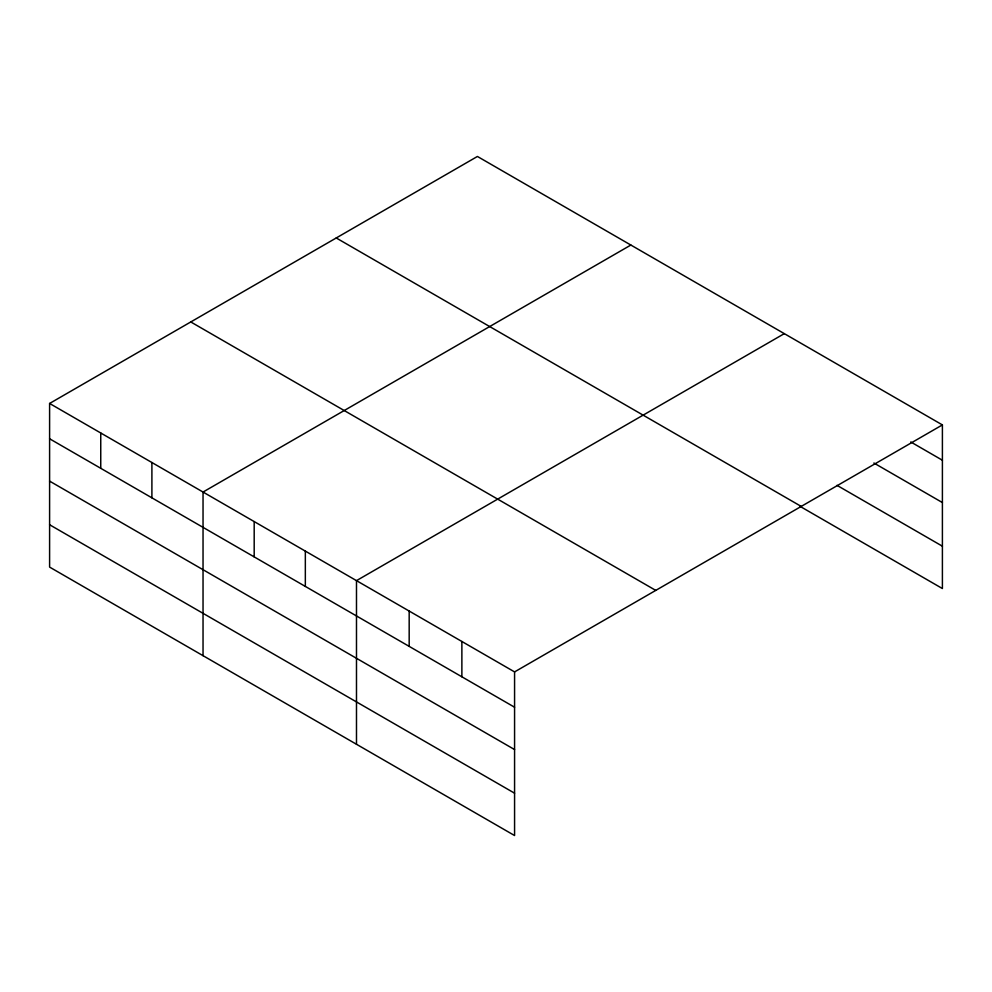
<?xml version="1.0" encoding="UTF-8"?>
<svg xmlns="http://www.w3.org/2000/svg" width="992" height="992" viewBox="0 0 992 992"><rect width="100%" height="100%" fill="white"/><g stroke="black" fill="none" stroke-linecap="round" stroke-linejoin="round"><path stroke-width="1.49" d="M514.575 749.568L514.575 671.906L49.6 403.459L49.6 567.089L514.575 835.537L514.575 749.568L49.6 481.12M800.122 506.391L942.4 588.541L942.4 424.911L477.425 156.463L49.6 403.459M630.862 245.049L203.038 492.044L203.038 655.675M784.312 333.634L356.488 580.642L356.488 744.273M514.575 671.906L942.4 424.911M910.78 441.961L942.4 460.226M873.89 463.016L942.4 502.56M837 485.348L942.4 546.195M336.238 237.968L801.214 506.416M190.786 321.954L655.762 590.401M49.6 438.774L514.575 707.222M49.6 524.743L514.575 793.191M461.875 641.489L461.875 676.804M409.175 611.06L409.175 646.375M305.338 551.106L305.338 586.421M254.188 521.581L254.188 556.896M151.9 462.52L151.9 497.835M100.75 432.996L100.75 468.298"/></g></svg>
